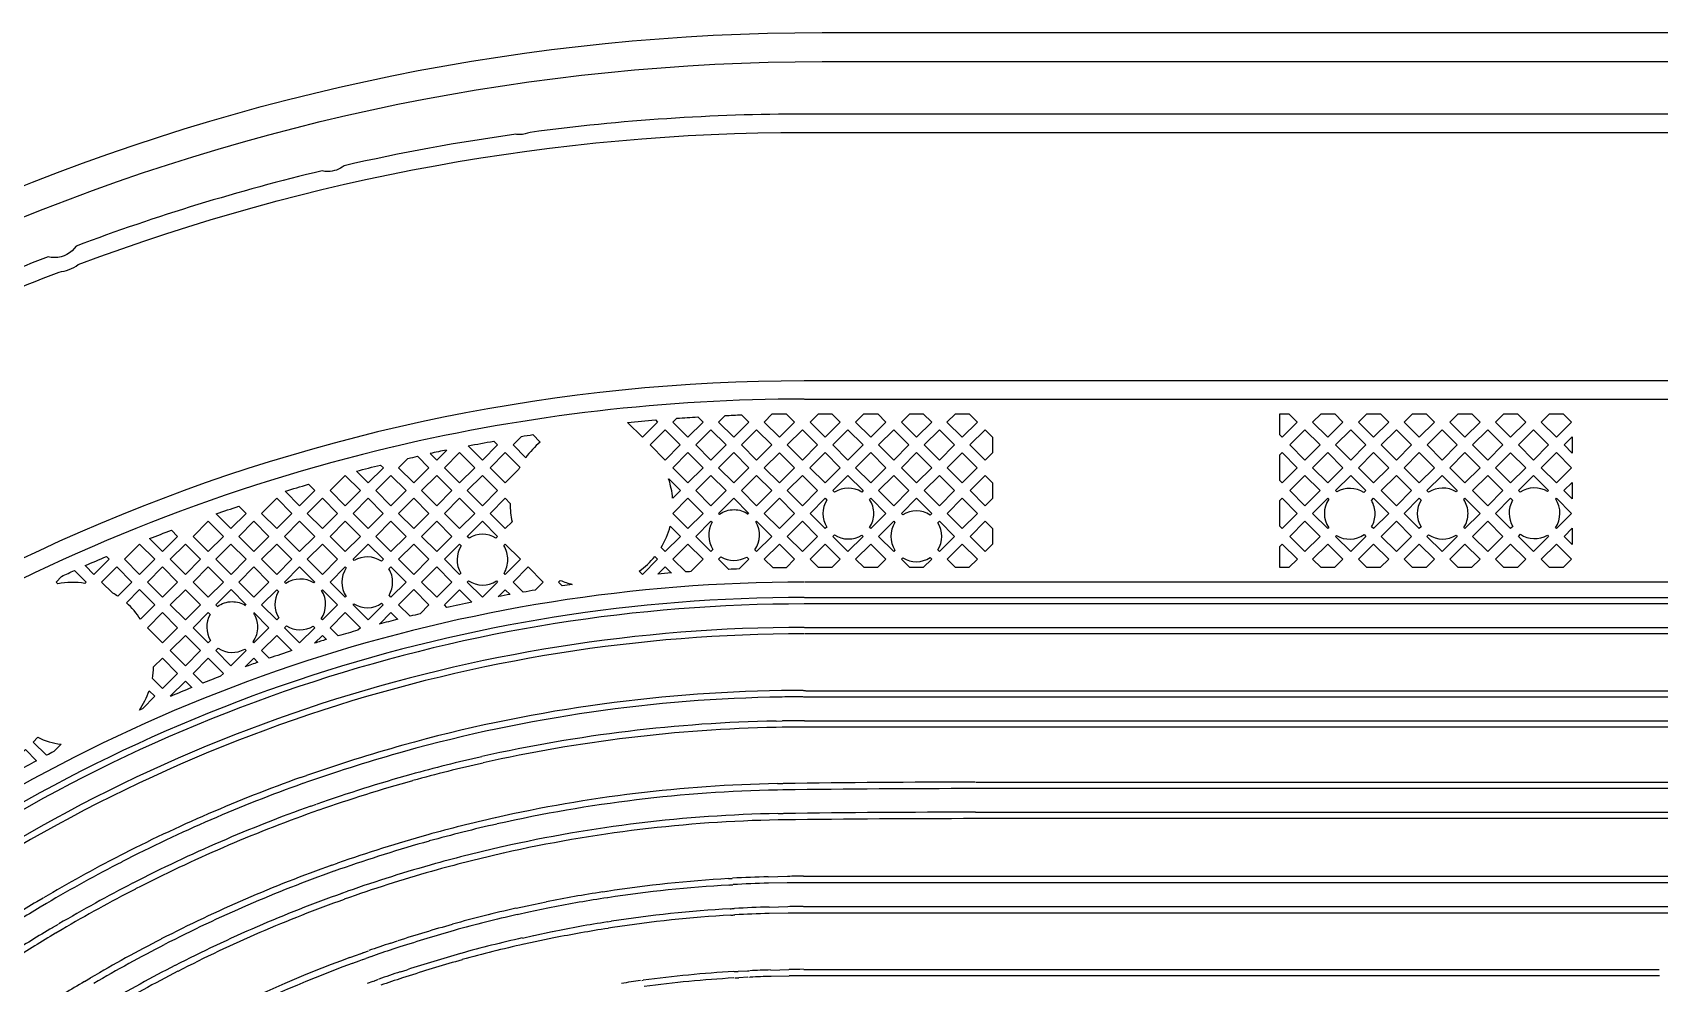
# Model space of a CAD drawing. Header units: millimetres. Extents: x 3175 to 3429, y -23 to 156.
# Drawn here: x 3336.1 to 3347.48, y 96.66 to 103.31 of the extents above; entities that cross this region are included whole.
import ezdxf

# ---------------------------------------------------------------- set-up
doc = ezdxf.new("R2010")
doc.units = ezdxf.units.MM
doc.header["$LTSCALE"] = 23.1
doc.layers.add('gbr-dxf_layer0', color=7, linetype='CONTINUOUS')
doc.layers.add('gbr-outline-dxf_layer1', color=2, linetype='CONTINUOUS')

msp = doc.modelspace()

# ---------------------------------------------------------------- linework, layer by layer
at = {"layer": 'gbr-dxf_layer0'}
for p, q in [((3346.817, 100.426), (3346.874, 100.484)), ((3346.874, 100.369), (3346.817, 100.426)), ((3346.874, 100.484), (3346.874, 100.369)), ((3346.816, 100.107), (3346.874, 100.164)), ((3346.874, 100.164), (3346.874, 100.049)), ((3346.874, 100.049), (3346.816, 100.107)), ((3346.817, 99.787), (3346.874, 99.844)), ((3346.874, 99.844), (3346.874, 99.73)), ((3346.874, 99.73), (3346.817, 99.787)), ((3359.33, 99.466), (3341.502, 99.466))]:
    msp.add_line(p, q, dxfattribs=at)
at = {"layer": 'gbr-dxf_layer0', "color": 1}
for p, q in [((3341.503, 99.359), (3359.328, 99.359)), ((3359.328, 99.314), (3341.502, 99.314)), ((3341.503, 99.149), (3359.371, 99.149)), ((3359.372, 99.104), (3341.502, 99.104))]:
    msp.add_line(p, q, dxfattribs=at)
at = {"layer": 'gbr-dxf_layer0', "color": 2}
for p, q in [((3341.305, 98.495), (3341.347, 98.496)), ((3341.347, 98.451), (3341.305, 98.45)), ((3359.582, 98.452), (3341.503, 98.452)), ((3341.504, 98.497), (3359.582, 98.497)), ((3337.978, 98.099), (3338.019, 98.114)), ((3338.033, 98.071), (3337.993, 98.057)), ((3338.05, 97.9), (3338.089, 97.914)), ((3338.104, 97.871), (3338.064, 97.857)), ((3336.134, 97.232), (3336.178, 97.258)), ((3336.201, 97.219), (3336.156, 97.193)), ((3336.242, 97.05), (3336.285, 97.075)), ((3336.309, 97.037), (3336.265, 97.011))]:
    msp.add_line(p, q, dxfattribs=at)
at = {"layer": 'gbr-dxf_layer0', "color": 3}
for p, q in [((3341.314, 98.057), (3341.351, 98.058)), ((3341.351, 98.013), (3341.314, 98.012)), ((3360.204, 98.022), (3342.7, 98.022)), ((3342.701, 98.067), (3360.205, 98.067)), ((3341.318, 97.848), (3341.354, 97.849)), ((3341.354, 97.804), (3341.321, 97.803)), ((3360.205, 97.813), (3342.699, 97.813)), ((3342.7, 97.858), (3360.203, 97.858)), ((3338.197, 97.487), (3338.236, 97.501)), ((3338.25, 97.458), (3338.212, 97.444)), ((3338.267, 97.29), (3338.306, 97.304)), ((3338.32, 97.261), (3338.284, 97.248)), ((3336.466, 96.673), (3336.509, 96.698))]:
    msp.add_line(p, q, dxfattribs=at)
at = {"layer": 'gbr-dxf_layer0', "color": 4}
for p, q in [((3341.249, 97.405), (3341.384, 97.409)), ((3341.383, 97.364), (3341.252, 97.36)), ((3339.485, 97.185), (3339.563, 97.202)), ((3339.564, 97.202), (3339.697, 97.229)), ((3340.092, 97.3), (3340.12, 97.304)), ((3340.125, 97.259), (3340.099, 97.255)), ((3341.257, 97.193), (3341.386, 97.197)), ((3341.496, 97.197), (3354.219, 97.197)), ((3339.574, 97.158), (3339.493, 97.14)), ((3339.707, 97.185), (3339.574, 97.158)), ((3340.125, 97.09), (3340.151, 97.094)), ((3341.389, 97.152), (3341.256, 97.148)), ((3354.22, 97.152), (3341.497, 97.152)), ((3339.53, 96.977), (3339.607, 96.994)), ((3339.609, 96.995), (3339.739, 97.022)), ((3339.749, 96.978), (3339.619, 96.951)), ((3340.159, 97.05), (3340.131, 97.045)), ((3338.323, 96.841), (3338.369, 96.858)), ((3338.37, 96.858), (3338.394, 96.867)), ((3338.609, 96.942), (3338.657, 96.957)), ((3338.672, 96.915), (3338.624, 96.899)), ((3339.618, 96.951), (3339.541, 96.934)), ((3338.385, 96.816), (3338.34, 96.799)), ((3338.408, 96.824), (3338.386, 96.816)), ((3338.431, 96.832), (3338.41, 96.825)), ((3338.467, 96.845), (3338.434, 96.834)), ((3338.676, 96.74), (3338.723, 96.755)), ((3338.445, 96.66), (3338.486, 96.675)), ((3338.496, 96.678), (3338.524, 96.688)), ((3338.737, 96.713), (3338.691, 96.698))]:
    msp.add_line(p, q, dxfattribs=at)
at = {"layer": 'gbr-dxf_layer0', "color": 5}
for p, q in [((3341.04, 96.744), (3341.104, 96.747)), ((3341.106, 96.747), (3341.115, 96.747)), ((3341.267, 96.753), (3341.394, 96.756)), ((3341.499, 96.757), (3347.483, 96.757)), ((3340.366, 96.68), (3340.374, 96.681)), ((3341.107, 96.702), (3341.043, 96.699)), ((3341.396, 96.711), (3341.269, 96.708)), ((3347.484, 96.712), (3341.497, 96.712))]:
    msp.add_line(p, q, dxfattribs=at)
at = {"layer": 'gbr-dxf_layer0', "linetype": 'Continuous'}
for points in [[(3280.54, 94.446), (3280.54, 102.311, -0.414216), (3281.337, 103.108), (3312.345, 103.108, -0.202307), (3323.015, 98.606, 0.202311), (3324.235, 98.091), (3329.735, 98.091, 0.202315), (3330.956, 98.606, -0.202307), (3341.626, 103.108), (3363.157, 103.108, -0.414217), (3363.953, 102.311), (3363.953, 99.379)], [(3362.987, 102.741), (3341.501, 102.741, 0.033096), (3339.584, 102.613, -0.105831), (3339.511, 102.598, -0.037598), (3339.484, 102.6, 0.021035), (3338.282, 102.38, -0.17451), (3338.169, 102.339, -0.05845), (3338.128, 102.344, 0.03098), (3336.408, 101.818, -0.254803), (3336.258, 101.737, -0.066912), (3336.211, 101.743, 0.032461), (3334.504, 100.945, -0.33044)], [(3281.046, 101.742), (3281.046, 102.31, -0.377394), (3281.314, 102.613), (3312.221, 102.613, -0.202308), (3322.537, 98.261, 0.202304), (3324.111, 97.597), (3329.611, 97.597, 0.118898), (3330.613, 97.838, 0.264777), (3330.852, 97.98, 0.049743), (3331.186, 98.261, -0.012228), (3331.689, 98.753, 0.308379), (3331.923, 98.966, -0.021115), (3332.864, 99.735, 0.268033), (3333.089, 99.901, -0.026221), (3334.359, 100.717, 0.214143), (3334.559, 100.83, -0.03315), (3336.288, 101.636, 0.130853), (3336.422, 101.688, -0.090345), (3341.501, 102.613), (3362.805, 102.613)], [(3361.52, 101.71), (3361.52, 101.113, -0.414254), (3361.47, 101.063), (3361.109, 101.063), (3361.109, 101.015), (3360.78, 101.015), (3360.78, 101.063), (3360.745, 101.063, 0.064068), (3360.532, 101.036, 0.013699), (3360.38, 100.992, 0.036904), (3360.347, 100.994, 0.080213), (3360.275, 100.982, 0.02431), (3360.013, 100.874), (3341.501, 100.874, 0.202298), (3332.432, 97.047, -0.202305), (3329.611, 95.857), (3324.111, 95.857, -0.202305), (3321.29, 97.047, 0.202298), (3312.221, 100.874), (3284.036, 100.874)], [(3341.503, 100.746), (3360.042, 100.746, -0.020329), (3360.25, 100.837)], [(3340.902, 99.947), (3340.908, 99.941, -0.155086), (3341.011, 99.974, -0.149932), (3341.11, 99.943)], [(3339.783, 99.467), (3339.795, 99.479, 0.038713), (3339.878, 99.451)], [(3339.878, 99.451, 0.001571), (3339.809, 99.441), (3339.783, 99.467)], [(3337.385, 99.307), (3337.396, 99.297, -0.156658), (3337.499, 99.33, -0.140555), (3337.593, 99.303)], [(3337.648, 99.25, -0.14615), (3337.677, 99.153, -0.156657), (3337.644, 99.049)], [(3339.176, 99.327, 0.003932), (3339.002, 99.29), (3338.984, 99.308)], [(3337.917, 98.988, 0.003684), (3337.759, 98.934), (3337.705, 98.988)], [(3336.919, 98.707), (3336.958, 98.668), (3336.871, 98.581, 0.000609), (3336.85, 98.571)], [(3336.107, 98.348), (3336.139, 98.381, 0.075155), (3336.302, 98.332)], [(3336.302, 98.332), (3336.251, 98.281, 0.001306), (3336.201, 98.255), (3336.107, 98.348)], [(3336.13, 98.217, 0.003458), (3335.993, 98.142), (3335.947, 98.189)]]:
    msp.add_lwpolyline(points, format="xyb", dxfattribs=at)
for points in [[(3340.582, 100.586), (3340.609, 100.613, -0.003028), (3340.758, 100.622), (3340.794, 100.586), (3340.688, 100.48)], [(3340.902, 100.586), (3340.948, 100.632, -0.002344), (3341.063, 100.637), (3341.114, 100.586), (3341.008, 100.48)], [(3341.222, 100.586), (3341.278, 100.643, -0.001994), (3341.376, 100.644), (3341.434, 100.586), (3341.328, 100.48)], [(3339.464, 100.426), (3339.523, 100.486, -0.00165), (3339.603, 100.499), (3339.655, 100.446, 0.06608), (3339.553, 100.337)], [(3340.266, 100.583, -0.003928), (3340.46, 100.601), (3340.475, 100.586), (3340.369, 100.48)], [(3339.15, 100.42, -0.003672), (3339.329, 100.453), (3339.356, 100.426), (3339.25, 100.32)], [(3338.368, 100.243, -0.003523), (3338.537, 100.286), (3338.557, 100.266), (3338.451, 100.161)], [(3338.664, 100.266), (3338.729, 100.332, -0.00141), (3338.796, 100.347), (3338.876, 100.267), (3338.77, 100.161)], [(3339.304, 100.267), (3339.41, 100.373), (3339.511, 100.271, 0.00871), (3339.502, 100.254), (3339.41, 100.161)], [(3341.701, 100.107), (3341.807, 100.213), (3341.913, 100.107), (3341.904, 100.097, 0.290821), (3341.713, 100.095)], [(3345.218, 100.107), (3345.324, 100.213), (3345.43, 100.107), (3345.416, 100.093, 0.288713), (3345.227, 100.098)], [(3345.857, 100.107), (3345.963, 100.213), (3346.069, 100.107), (3346.061, 100.098, 0.291941), (3345.869, 100.095)], [(3346.497, 100.107), (3346.603, 100.213), (3346.709, 100.107), (3346.702, 100.1, 0.296233), (3346.509, 100.095)], [(3337.869, 100.102, -0.003444), (3338.033, 100.151), (3338.077, 100.107), (3337.971, 100.001)], [(3339.304, 99.947), (3339.41, 100.053), (3339.445, 100.017, 0.057189), (3339.457, 99.888), (3339.41, 99.841)], [(3341.542, 99.947), (3341.647, 100.053), (3341.66, 100.041, 0.286687), (3341.659, 99.852), (3341.647, 99.841)], [(3341.958, 100.044), (3341.967, 100.053), (3342.073, 99.947), (3341.967, 99.841), (3341.959, 99.849, 0.145303), (3341.988, 99.946, 0.147045)], [(3342.181, 99.947), (3342.287, 100.053), (3342.393, 99.947), (3342.382, 99.936, 0.293523), (3342.19, 99.938)], [(3345.058, 99.947), (3345.164, 100.053), (3345.171, 100.046, 0.307289), (3345.17, 99.846), (3345.164, 99.841)], [(3345.469, 100.038), (3345.484, 100.053), (3345.59, 99.947), (3345.484, 99.841), (3345.47, 99.854, 0.134622), (3345.495, 99.945, 0.138333)], [(3345.698, 99.947), (3345.804, 100.053), (3345.816, 100.04, 0.284442), (3345.816, 99.853), (3345.804, 99.841)], [(3346.115, 100.045), (3346.123, 100.053), (3346.229, 99.947), (3346.123, 99.841), (3346.116, 99.849, 0.146884), (3346.145, 99.947, 0.147574)], [(3346.337, 99.947), (3346.443, 100.053), (3346.457, 100.039, 0.276747), (3346.458, 99.856), (3346.443, 99.841)], [(3346.756, 99.847, 0.308645), (3346.758, 100.048), (3346.763, 100.053), (3346.869, 99.947), (3346.763, 99.841)], [(3337.388, 99.944, -0.003366), (3337.546, 99.998), (3337.597, 99.947), (3337.491, 99.841)], [(3336.922, 99.771, -0.003315), (3337.075, 99.83), (3337.118, 99.787), (3337.012, 99.681)], [(3339.144, 99.787), (3339.25, 99.893), (3339.356, 99.787), (3339.344, 99.775, 0.284501), (3339.157, 99.774)], [(3340.742, 99.787), (3340.848, 99.893), (3340.857, 99.885, 0.287105), (3340.863, 99.696), (3340.848, 99.681)], [(3341.156, 99.693, 0.298123), (3341.163, 99.888), (3341.168, 99.893), (3341.274, 99.787), (3341.168, 99.681)], [(3342.021, 99.787), (3342.127, 99.893), (3342.136, 99.884, 0.296345), (3342.136, 99.69), (3342.127, 99.681)], [(3342.435, 99.692, 0.289042), (3342.436, 99.882), (3342.447, 99.893), (3342.553, 99.787), (3342.447, 99.681)], [(3338.345, 99.627), (3338.451, 99.733), (3338.557, 99.627), (3338.543, 99.613, 0.288766), (3338.353, 99.618)], [(3338.984, 99.627), (3339.09, 99.733), (3339.102, 99.721, 0.290763), (3339.099, 99.53), (3339.09, 99.521)], [(3339.399, 99.722), (3339.41, 99.733), (3339.516, 99.627), (3339.41, 99.521), (3339.401, 99.529, 0.140402), (3339.428, 99.623, 0.148097)], [(3340.582, 99.627), (3340.688, 99.733), (3340.794, 99.627), (3340.707, 99.54, 0.000859), (3340.672, 99.538)], [(3341.222, 99.627), (3341.328, 99.733), (3341.434, 99.627), (3341.374, 99.567, 0.002027), (3341.283, 99.566)], [(3341.701, 99.787), (3341.712, 99.798, 0.294529), (3341.905, 99.796), (3341.913, 99.787), (3341.807, 99.681)], [(3345.218, 99.787), (3345.225, 99.793, 0.296586), (3345.418, 99.799), (3345.43, 99.787), (3345.324, 99.681)], [(3345.857, 99.787), (3345.869, 99.798, 0.293398), (3346.061, 99.795), (3346.069, 99.787), (3345.963, 99.681)], [(3346.497, 99.787), (3346.511, 99.801, 0.289042), (3346.7, 99.795), (3346.709, 99.787), (3346.603, 99.681)], [(3336.472, 99.582, -0.003255), (3336.62, 99.646), (3336.638, 99.627), (3336.532, 99.521)], [(3340.347, 99.543, 0.066084), (3340.456, 99.646), (3340.475, 99.627), (3340.369, 99.521)], [(3340.902, 99.627), (3340.919, 99.644, 0.27316), (3341.099, 99.642), (3341.114, 99.627), (3341.046, 99.559, 0.001633), (3340.973, 99.556)], [(3342.181, 99.627), (3342.191, 99.637, 0.291845), (3342.382, 99.638), (3342.393, 99.627), (3342.334, 99.568), (3342.24, 99.568)], [(3336.267, 99.467), (3336.306, 99.507, -0.002036), (3336.397, 99.549), (3336.478, 99.467), (3336.469, 99.458, 0.084058), (3336.279, 99.455)], [(3336.586, 99.467), (3336.692, 99.573), (3336.798, 99.467), (3336.699, 99.368, 0.018032), (3336.664, 99.39)], [(3337.865, 99.467), (3337.971, 99.573), (3338.077, 99.467), (3338.071, 99.461, 0.299855), (3337.875, 99.457)], [(3338.185, 99.467), (3338.291, 99.573), (3338.298, 99.566, 0.306679), (3338.296, 99.367), (3338.291, 99.361)], [(3338.596, 99.559), (3338.61, 99.573), (3338.716, 99.467), (3338.61, 99.361), (3338.597, 99.375, 0.134942), (3338.622, 99.466, 0.138598)], [(3339.144, 99.467), (3339.152, 99.476, 0.300886), (3339.348, 99.475), (3339.356, 99.467), (3339.25, 99.361)], [(3339.464, 99.467), (3339.57, 99.573), (3339.675, 99.467), (3339.619, 99.411, 0.001916), (3339.534, 99.396)], [(3336.76, 99.321), (3336.852, 99.414), (3336.958, 99.308), (3336.858, 99.207, 0.06633)], [(3337.705, 99.308), (3337.811, 99.413), (3337.823, 99.402, 0.282683), (3337.825, 99.216), (3337.811, 99.202)], [(3338.122, 99.21, 0.30267), (3338.125, 99.407), (3338.131, 99.413), (3338.237, 99.307), (3338.131, 99.202)], [(3338.664, 99.307), (3338.77, 99.414), (3338.876, 99.308), (3338.814, 99.245, 0.001633), (3338.744, 99.228)], [(3337.226, 99.148), (3337.331, 99.254), (3337.345, 99.24, 0.275454), (3337.348, 99.058), (3337.332, 99.042)], [(3338.185, 99.148), (3338.291, 99.254), (3338.397, 99.148), (3338.379, 99.13, 0.003159), (3338.242, 99.09)], [(3338.345, 99.307), (3338.351, 99.314, 0.296525), (3338.545, 99.319), (3338.556, 99.307), (3338.45, 99.202)], [(3337.865, 99.148), (3337.879, 99.162, 0.285486), (3338.067, 99.158), (3338.077, 99.148), (3337.971, 99.042)], [(3336.942, 98.792, 0.035477), (3336.95, 98.873), (3337.012, 98.934), (3337.118, 98.828), (3337.012, 98.722)], [(3337.226, 98.828), (3337.332, 98.934), (3337.438, 98.828), (3337.418, 98.808, 0.002949), (3337.294, 98.76)], [(3337.385, 98.988), (3337.402, 99.004, 0.281441), (3337.587, 98.998), (3337.597, 98.988), (3337.491, 98.882)]]:
    msp.add_lwpolyline(points, format="xyb", close=True, dxfattribs=at)
for points in [[(3341.542, 100.586), (3341.6, 100.645), (3341.695, 100.645), (3341.753, 100.586), (3341.647, 100.48)], [(3341.861, 100.586), (3341.919, 100.645), (3342.015, 100.645), (3342.073, 100.586), (3341.967, 100.48)], [(3342.181, 100.586), (3342.239, 100.645), (3342.334, 100.645), (3342.393, 100.586), (3342.287, 100.48)], [(3342.5, 100.586), (3342.559, 100.645), (3342.654, 100.645), (3342.713, 100.586), (3342.606, 100.48)], [(3344.828, 100.497), (3344.828, 100.645), (3344.892, 100.645), (3344.95, 100.586), (3344.844, 100.48)], [(3345.058, 100.586), (3345.117, 100.645), (3345.212, 100.645), (3345.27, 100.586), (3345.164, 100.48)], [(3345.378, 100.586), (3345.436, 100.645), (3345.532, 100.645), (3345.59, 100.586), (3345.484, 100.48)], [(3345.698, 100.586), (3345.756, 100.645), (3345.851, 100.645), (3345.91, 100.586), (3345.804, 100.48)], [(3346.017, 100.586), (3346.076, 100.645), (3346.171, 100.645), (3346.229, 100.586), (3346.123, 100.48)], [(3346.337, 100.586), (3346.395, 100.645), (3346.491, 100.645), (3346.549, 100.586), (3346.443, 100.48)], [(3346.657, 100.586), (3346.715, 100.645), (3346.81, 100.645), (3346.869, 100.586), (3346.763, 100.48)], [(3340.423, 100.426), (3340.529, 100.532), (3340.634, 100.426), (3340.529, 100.321)], [(3340.742, 100.426), (3340.848, 100.532), (3340.954, 100.426), (3340.848, 100.32)], [(3341.062, 100.426), (3341.168, 100.532), (3341.274, 100.426), (3341.168, 100.32)], [(3341.382, 100.426), (3341.488, 100.532), (3341.594, 100.426), (3341.488, 100.32)], [(3341.701, 100.426), (3341.807, 100.532), (3341.913, 100.426), (3341.807, 100.32)], [(3342.021, 100.426), (3342.127, 100.532), (3342.233, 100.427), (3342.127, 100.321)], [(3342.341, 100.427), (3342.447, 100.532), (3342.553, 100.426), (3342.447, 100.32)], [(3342.66, 100.426), (3342.766, 100.532), (3342.818, 100.481), (3342.818, 100.372), (3342.766, 100.32)], [(3344.898, 100.426), (3345.004, 100.532), (3345.11, 100.426), (3345.004, 100.32)], [(3345.218, 100.426), (3345.324, 100.532), (3345.43, 100.426), (3345.324, 100.32)], [(3345.538, 100.426), (3345.644, 100.532), (3345.75, 100.426), (3345.644, 100.32)], [(3345.858, 100.426), (3345.963, 100.532), (3346.069, 100.427), (3345.963, 100.321)], [(3346.177, 100.427), (3346.283, 100.532), (3346.389, 100.426), (3346.283, 100.32)], [(3346.497, 100.426), (3346.603, 100.532), (3346.709, 100.426), (3346.603, 100.32)], [(3338.984, 100.267), (3339.09, 100.373), (3339.196, 100.267), (3339.09, 100.161)], [(3340.582, 100.267), (3340.688, 100.373), (3340.794, 100.267), (3340.688, 100.161)], [(3340.902, 100.267), (3341.008, 100.373), (3341.114, 100.266), (3341.008, 100.161)], [(3341.222, 100.266), (3341.328, 100.372), (3341.434, 100.267), (3341.328, 100.161)], [(3341.541, 100.267), (3341.647, 100.373), (3341.753, 100.267), (3341.647, 100.161)], [(3341.861, 100.267), (3341.967, 100.373), (3342.073, 100.267), (3341.967, 100.161)], [(3342.181, 100.267), (3342.287, 100.373), (3342.393, 100.267), (3342.287, 100.161)], [(3342.501, 100.267), (3342.606, 100.372), (3342.712, 100.266), (3342.607, 100.161)], [(3344.828, 100.177), (3344.828, 100.356), (3344.844, 100.373), (3344.95, 100.267), (3344.844, 100.161)], [(3345.058, 100.267), (3345.164, 100.373), (3345.27, 100.267), (3345.164, 100.161)], [(3345.378, 100.267), (3345.484, 100.373), (3345.59, 100.267), (3345.484, 100.161)], [(3345.698, 100.267), (3345.804, 100.373), (3345.91, 100.267), (3345.804, 100.161)], [(3346.017, 100.267), (3346.123, 100.373), (3346.229, 100.267), (3346.123, 100.161)], [(3346.337, 100.267), (3346.443, 100.372), (3346.549, 100.266), (3346.443, 100.161)], [(3346.657, 100.266), (3346.763, 100.373), (3346.869, 100.267), (3346.763, 100.161)], [(3338.185, 100.107), (3338.291, 100.213), (3338.397, 100.107), (3338.291, 100.001)], [(3338.504, 100.107), (3338.61, 100.213), (3338.716, 100.107), (3338.61, 100.001)], [(3338.824, 100.107), (3338.93, 100.213), (3339.036, 100.107), (3338.93, 100.001)], [(3339.144, 100.107), (3339.25, 100.213), (3339.356, 100.107), (3339.25, 100.001)], [(3340.742, 100.107), (3340.848, 100.213), (3340.954, 100.107), (3340.848, 100.001)], [(3341.062, 100.107), (3341.168, 100.213), (3341.274, 100.107), (3341.168, 100.001)], [(3341.382, 100.107), (3341.488, 100.213), (3341.594, 100.107), (3341.488, 100.001)], [(3342.021, 100.107), (3342.127, 100.213), (3342.233, 100.107), (3342.127, 100.001)], [(3342.341, 100.107), (3342.447, 100.213), (3342.553, 100.107), (3342.447, 100.001)], [(3342.661, 100.107), (3342.766, 100.213), (3342.818, 100.161), (3342.818, 100.052), (3342.767, 100.001)], [(3344.898, 100.107), (3345.004, 100.213), (3345.11, 100.107), (3345.004, 100.001)], [(3345.538, 100.107), (3345.644, 100.213), (3345.75, 100.107), (3345.644, 100.001)], [(3346.177, 100.107), (3346.283, 100.213), (3346.389, 100.107), (3346.283, 100.001)], [(3337.705, 99.947), (3337.811, 100.053), (3337.917, 99.947), (3337.811, 99.841)], [(3338.025, 99.947), (3338.131, 100.053), (3338.237, 99.947), (3338.131, 99.841)], [(3338.345, 99.947), (3338.451, 100.053), (3338.556, 99.947), (3338.451, 99.841)], [(3338.664, 99.947), (3338.77, 100.053), (3338.876, 99.947), (3338.77, 99.841)], [(3338.984, 99.947), (3339.09, 100.053), (3339.196, 99.947), (3339.09, 99.841)], [(3340.582, 99.947), (3340.688, 100.053), (3340.794, 99.947), (3340.688, 99.841)], [(3341.222, 99.947), (3341.328, 100.053), (3341.434, 99.947), (3341.328, 99.841)], [(3342.501, 99.947), (3342.607, 100.053), (3342.713, 99.947), (3342.607, 99.841)], [(3344.828, 99.858), (3344.828, 100.037), (3344.844, 100.053), (3344.95, 99.947), (3344.845, 99.841)], [(3337.226, 99.787), (3337.332, 99.893), (3337.438, 99.787), (3337.332, 99.681)], [(3337.545, 99.787), (3337.651, 99.893), (3337.757, 99.787), (3337.651, 99.681)], [(3337.865, 99.787), (3337.971, 99.893), (3338.077, 99.787), (3337.971, 99.681)], [(3338.185, 99.787), (3338.291, 99.893), (3338.397, 99.787), (3338.291, 99.681)], [(3338.504, 99.787), (3338.61, 99.893), (3338.716, 99.787), (3338.61, 99.681)], [(3338.824, 99.787), (3338.93, 99.893), (3339.036, 99.787), (3338.93, 99.681)], [(3341.382, 99.787), (3341.488, 99.893), (3341.594, 99.787), (3341.488, 99.681)], [(3342.661, 99.787), (3342.767, 99.893), (3342.818, 99.841), (3342.818, 99.733), (3342.766, 99.681)], [(3344.898, 99.787), (3345.004, 99.893), (3345.11, 99.787), (3345.004, 99.681)], [(3345.538, 99.787), (3345.644, 99.893), (3345.75, 99.787), (3345.644, 99.681)], [(3346.177, 99.787), (3346.283, 99.893), (3346.389, 99.787), (3346.283, 99.681)], [(3336.746, 99.627), (3336.852, 99.733), (3336.958, 99.627), (3336.852, 99.521)], [(3337.066, 99.627), (3337.172, 99.733), (3337.278, 99.627), (3337.172, 99.521)], [(3337.386, 99.627), (3337.491, 99.733), (3337.597, 99.627), (3337.492, 99.521)], [(3337.705, 99.627), (3337.811, 99.733), (3337.917, 99.627), (3337.811, 99.521)], [(3338.025, 99.627), (3338.131, 99.733), (3338.237, 99.627), (3338.131, 99.521)], [(3338.664, 99.627), (3338.77, 99.733), (3338.876, 99.627), (3338.77, 99.521)], [(3341.542, 99.627), (3341.647, 99.733), (3341.753, 99.627), (3341.694, 99.568), (3341.601, 99.568)], [(3341.861, 99.627), (3341.967, 99.733), (3342.073, 99.627), (3342.014, 99.568), (3341.92, 99.568)], [(3342.501, 99.627), (3342.607, 99.733), (3342.713, 99.627), (3342.653, 99.568), (3342.56, 99.568)], [(3344.828, 99.568), (3344.828, 99.717), (3344.845, 99.733), (3344.951, 99.627), (3344.891, 99.568)], [(3345.058, 99.627), (3345.164, 99.733), (3345.27, 99.627), (3345.211, 99.568), (3345.117, 99.568)], [(3345.378, 99.627), (3345.484, 99.733), (3345.59, 99.627), (3345.531, 99.568), (3345.437, 99.568)], [(3345.698, 99.627), (3345.804, 99.733), (3345.91, 99.627), (3345.851, 99.568), (3345.757, 99.568)], [(3346.017, 99.627), (3346.123, 99.733), (3346.229, 99.627), (3346.17, 99.568), (3346.076, 99.568)], [(3346.337, 99.627), (3346.443, 99.733), (3346.549, 99.627), (3346.49, 99.568), (3346.396, 99.568)], [(3346.657, 99.627), (3346.763, 99.733), (3346.869, 99.627), (3346.81, 99.568), (3346.716, 99.568)], [(3336.906, 99.467), (3337.012, 99.573), (3337.118, 99.467), (3337.012, 99.361)], [(3337.226, 99.467), (3337.332, 99.573), (3337.438, 99.467), (3337.331, 99.361)], [(3337.545, 99.467), (3337.651, 99.573), (3337.757, 99.467), (3337.651, 99.361)], [(3338.824, 99.467), (3338.93, 99.573), (3339.036, 99.467), (3338.93, 99.361)], [(3337.066, 99.308), (3337.172, 99.413), (3337.278, 99.307), (3337.172, 99.202)], [(3336.906, 99.148), (3337.012, 99.254), (3337.118, 99.148), (3337.012, 99.042)], [(3337.066, 98.988), (3337.172, 99.094), (3337.278, 98.988), (3337.172, 98.882)]]:
    msp.add_lwpolyline(points, close=True, dxfattribs=at)
for points in [[(3339, 100.39), (3338.93, 100.32), (3338.884, 100.366)], [(3340.553, 100.189), (3340.635, 100.107), (3340.581, 100.053)], [(3341.114, 99.947), (3341.008, 100.053), (3340.902, 99.947)], [(3340.564, 99.857), (3340.635, 99.787), (3340.529, 99.681), (3340.501, 99.709)], [(3340.477, 99.522), (3340.529, 99.573), (3340.572, 99.53)], [(3337.597, 99.308), (3337.492, 99.414), (3337.385, 99.307)], [(3338.984, 99.308), (3339.09, 99.413), (3339.176, 99.327)], [(3339.361, 99.364), (3339.41, 99.413), (3339.443, 99.38)], [(3337.644, 99.049), (3337.651, 99.042), (3337.757, 99.148), (3337.651, 99.254)], [(3338.529, 99.172), (3338.61, 99.254), (3338.658, 99.206)], [(3337.705, 98.988), (3337.811, 99.094), (3337.917, 98.988)], [(3338.076, 99.039), (3338.131, 99.094), (3338.16, 99.065)], [(3337.591, 98.873), (3337.651, 98.934), (3337.68, 98.905)], [(3337.217, 98.729), (3337.172, 98.774), (3337.066, 98.668)], [(3335.947, 98.189), (3336.053, 98.295), (3336.13, 98.217)]]:
    msp.add_lwpolyline(points, dxfattribs=at)
at = {"layer": 'gbr-dxf_layer0', "color": 2, "linetype": 'Continuous'}
for points in [[(3341.496, 98.709), (3341.503, 98.709, -0.121984), (3341.513, 98.706), (3359.465, 98.706)], [(3359.467, 98.661), (3341.503, 98.661, -0.122577), (3341.492, 98.664, 0.003079), (3341.347, 98.663)]]:
    msp.add_lwpolyline(points, format="xyb", dxfattribs=at)
at = {"layer": 'gbr-dxf_layer0', "color": 4, "linetype": 'Continuous'}
for points in [[(3341.496, 97.409), (3354.256, 97.409, -0.070486), (3354.262, 97.409), (3354.276, 97.408)], [(3354.273, 97.363), (3354.258, 97.364, -0.05757), (3354.253, 97.364), (3341.497, 97.364)], [(3338.396, 96.867), (3338.414, 96.874, -0.073184), (3338.42, 96.876), (3338.453, 96.888)]]:
    msp.add_lwpolyline(points, format="xyb", dxfattribs=at)
at = {"layer": 'gbr-dxf_layer0'}
for centre, radius, start, end in [((3341.501, 88.212), 12.535, 90.0016, 103.2416), ((3341.502, 88.212), 12.535, 103.2496, 135.7477), ((3341.501, 88.212), 12.433, 101.6071, 102.1508), ((3340.014, 100.004), 0.569, 4.9603, 18.9172), ((3340.014, 100.004), 0.569, 328.7314, 345.0461), ((3341.502, 88.212), 11.357, 94.7006, 95.1794), ((3341.502, 88.212), 11.255, 90.0178, 126.005), ((3341.502, 88.212), 11.357, 100.4462, 100.8696), ((3341.502, 88.212), 11.357, 104.5059, 105.1799), ((3341.502, 88.212), 11.357, 107.1188, 107.5597), ((3341.502, 88.212), 11.357, 109.6702, 110.1478), ((3336.382, 98.895), 0.569, 325.3243, 340.7179), ((3341.502, 88.212), 11.357, 112.1691, 112.9862)]:
    msp.add_arc(centre, radius, start, end, dxfattribs=at)
at = {"layer": 'gbr-dxf_layer0', "color": 1}
for radius, start, end in [(11.147, 90.0037, 126.0065), (11.102, 90.0093, 126.0096), (10.938, 90.0039, 126.0107), (10.893, 90.014, 126.0079)]:
    msp.add_arc((3341.502, 88.212), radius, start, end, dxfattribs=at)
at = {"layer": 'gbr-dxf_layer0', "color": 2}
for centre, radius, start, end in [((3341.503, 88.212), 10.497, 90.8776, 105.5255), ((3341.5, 86.797), 11.912, 90.0281, 90.7503), ((3341.503, 88.212), 10.452, 90.8681, 105.5306), ((3341.504, 88.212), 10.285, 91.1138, 102.6823), ((3341.504, 88.212), 10.24, 91.12, 102.6878), ((3341.503, 86.832), 11.665, 90.0001, 90.7568), ((3341.502, 86.832), 11.62, 90.0067, 90.7479), ((3341.502, 88.211), 10.497, 105.5213, 109.3723), ((3341.502, 88.211), 10.452, 105.5259, 109.3768), ((3341.502, 88.211), 10.285, 102.6752, 105.5222), ((3341.503, 88.211), 10.285, 105.5359, 109.3769), ((3341.502, 88.211), 10.24, 102.6802, 105.514), ((3341.502, 88.212), 10.497, 109.6207, 117.1883), ((3341.502, 88.212), 10.452, 109.6256, 117.1825), ((3341.503, 88.211), 10.24, 105.5277, 109.3814), ((3341.504, 88.212), 10.285, 109.6276, 117.1913), ((3341.504, 88.212), 10.24, 109.6324, 117.1956), ((3341.505, 88.213), 10.497, 117.2117, 120.4909), ((3341.505, 88.213), 10.452, 117.2056, 120.4943), ((3341.502, 88.211), 10.285, 117.1872, 120.4753), ((3341.502, 88.211), 10.24, 117.1912, 120.4699), ((3341.501, 88.21), 10.497, 120.7517, 122.6671), ((3341.501, 88.21), 10.452, 120.754, 122.67), ((3341.503, 88.212), 10.285, 120.7683, 122.6823), ((3341.503, 88.212), 10.24, 120.7724, 122.6858)]:
    msp.add_arc(centre, radius, start, end, dxfattribs=at)
at = {"layer": 'gbr-dxf_layer0', "color": 3}
for centre, radius, start, end in [((3341.504, 88.212), 9.847, 91.1118, 102.6863), ((3341.504, 88.212), 9.802, 91.1181, 102.6775), ((3342.698, -0.898), 98.965, 90.00102, 90.77839), ((3342.698, -0.898), 98.92, 89.99998, 90.77899), ((3341.501, 88.211), 9.847, 102.6795, 105.5124), ((3341.501, 88.211), 9.802, 102.6706, 105.5177), ((3341.504, 88.212), 9.638, 91.1154, 102.6798), ((3341.504, 88.212), 9.593, 91.1049, 102.6856), ((3342.7, -0.898), 98.71, 90.00097, 90.77982), ((3342.7, -0.898), 98.755, 90.00037, 90.77921), ((3341.503, 88.211), 9.847, 105.5271, 109.3706), ((3341.503, 88.211), 9.802, 105.5322, 109.3753), ((3341.501, 88.211), 9.638, 102.6717, 105.5129), ((3341.501, 88.211), 9.593, 102.6774, 105.5185), ((3341.502, 88.211), 9.847, 109.6124, 117.1827), ((3341.502, 88.211), 9.802, 109.617, 117.1761), ((3341.505, 88.212), 9.638, 105.5429, 109.3815), ((3341.505, 88.212), 9.593, 105.5483, 109.3864), ((3341.501, 88.21), 9.638, 109.6126, 117.1733), ((3341.501, 88.21), 9.593, 109.6047, 117.1777), ((3341.506, 88.213), 9.847, 117.2179, 120.4921), ((3341.506, 88.213), 9.802, 117.2114, 120.4963), ((3341.505, 88.213), 9.638, 117.2056, 120.4838), ((3341.505, 88.213), 9.593, 117.2102, 120.4876), ((3341.495, 88.207), 9.847, 120.7148, 122.6244)]:
    msp.add_arc(centre, radius, start, end, dxfattribs=at)
at = {"layer": 'gbr-dxf_layer0', "color": 4}
for centre, radius, start, end in [((3341.505, 88.211), 9.197, 93.3306, 98.6487), ((3341.505, 88.211), 9.152, 93.3242, 98.6596), ((3340.848, 99.532), 2.143, 273.3072, 274.0149), ((3340.848, 99.532), 2.188, 273.3288, 274.0363), ((3341.499, 88.212), 9.197, 91.559, 93.1119), ((3341.499, 88.212), 9.152, 91.5529, 93.1057), ((3341.513, 86.796), 10.568, 90.0897, 90.693), ((3341.513, 86.796), 10.613, 90.096, 90.6834), ((3341.505, 88.212), 9.197, 98.8465, 101.3315), ((3341.505, 88.212), 9.152, 98.8408, 101.3263), ((3341.515, 86.796), 10.401, 90.1109, 90.7026), ((3341.502, 88.211), 9.198, 102.6756, 105.5215), ((3341.502, 88.211), 9.153, 102.686, 105.5159), ((3341.504, 88.211), 8.985, 98.8333, 101.3204), ((3341.505, 88.212), 8.985, 93.3319, 98.6614), ((3341.505, 88.212), 8.94, 93.3253, 98.6551), ((3340.852, 99.533), 2.355, 273.1986, 273.8669), ((3340.852, 99.533), 2.4, 273.2262, 273.8952), ((3341.501, 88.212), 8.985, 91.5688, 93.1176), ((3341.501, 88.212), 8.94, 91.5805, 93.1111), ((3341.515, 86.796), 10.356, 90.1047, 90.6963), ((3341.506, 88.212), 9.197, 105.5562, 108.0432), ((3341.506, 88.212), 9.152, 105.5506, 108.0375), ((3341.503, 88.211), 8.986, 102.6908, 105.5192), ((3341.504, 88.211), 8.94, 98.8448, 101.315), ((3341.504, 88.211), 9.198, 108.3482, 109.3594), ((3341.504, 88.211), 9.153, 108.3431, 109.3689), ((3341.509, 88.213), 8.985, 105.5713, 108.0633), ((3341.503, 88.211), 8.941, 102.6853, 105.5299), ((3341.498, 88.209), 9.197, 110.1956, 117.1559), ((3341.498, 88.209), 9.152, 110.191, 117.1519), ((3341.509, 88.213), 8.94, 105.581, 108.0576), ((3338.428, 96.855), 0.19, 288.4215, 290.6798), ((3341.506, 88.212), 8.986, 108.3635, 109.3778), ((3341.506, 88.212), 8.941, 108.358, 109.3722)]:
    msp.add_arc(centre, radius, start, end, dxfattribs=at)
at = {"layer": 'gbr-dxf_layer0', "color": 5}
for centre, radius, start, end in [((3341.505, 88.212), 8.545, 93.3358, 97.6015), ((3340.873, 99.534), 2.795, 272.8361, 273.3839), ((3341.506, 88.212), 8.545, 91.6068, 92.5824), ((3341.521, 86.797), 9.961, 90.1394, 90.7237), ((3341.503, 88.211), 8.545, 97.7102, 98.6177), ((3341.505, 88.212), 8.5, 93.3482, 97.5951), ((3340.874, 99.534), 2.84, 272.8559, 273.4045), ((3341.116, 96.725), 0.0225, 266.8434, 275.1729), ((3341.506, 88.212), 8.5, 91.6013, 92.5771), ((3341.521, 86.797), 9.916, 90.1497, 90.717)]:
    msp.add_arc(centre, radius, start, end, dxfattribs=at)
at = {"layer": 'gbr-outline-dxf_layer1', "linetype": 'Continuous'}
msp.add_lwpolyline([(3280.337, 90.711), (3280.337, 102.311, -0.414215), (3281.337, 103.311), (3312.345, 103.311, -0.202312), (3323.161, 98.748, 0.202309), (3324.235, 98.295), (3329.735, 98.295, 0.202214), (3330.809, 98.748, -0.202322), (3341.626, 103.311), (3363.157, 103.311, -0.414215), (3364.157, 102.311), (3364.157, 90.711, -0.414215), (3363.157, 89.711), (3342.04, 89.711, 0.196009), (3340.293, 88.999, -0.196007), (3329.735, 84.695), (3324.235, 84.695, -0.196007), (3313.678, 88.999, 0.196013), (3311.93, 89.711), (3281.337, 89.711, -0.414215)], format="xyb", close=True, dxfattribs=at)

doc.saveas('drawing.dxf')
